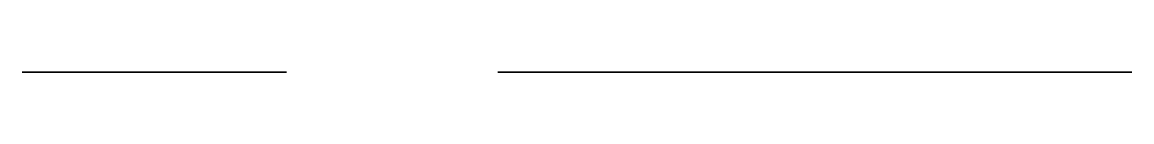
# Model space of a CAD drawing. Header units: millimetres. Extents: x -6 to 15, y 0 to 0.
import ezdxf

# ---------------------------------------------------------------- set-up
doc = ezdxf.new("R2010")
doc.units = ezdxf.units.MM

msp = doc.modelspace()

# ---------------------------------------------------------------- linework, layer by layer
for p, q in [((-6, 0, 7), (-1, 0, 7)), ((-1, 0, -23), (-6, 0, -23)), ((-6, 0, -23), (-6, 0, 7)), ((-1, 0, 7), (-1, 0, -23)), ((3, 0), (15, 0)), ((15, 0, -5), (3, 0, -5)), ((3, 0, -5), (3, 0)), ((15, 0), (15, 0, -5))]:
    msp.add_line(p, q)

doc.saveas('drawing.dxf')
